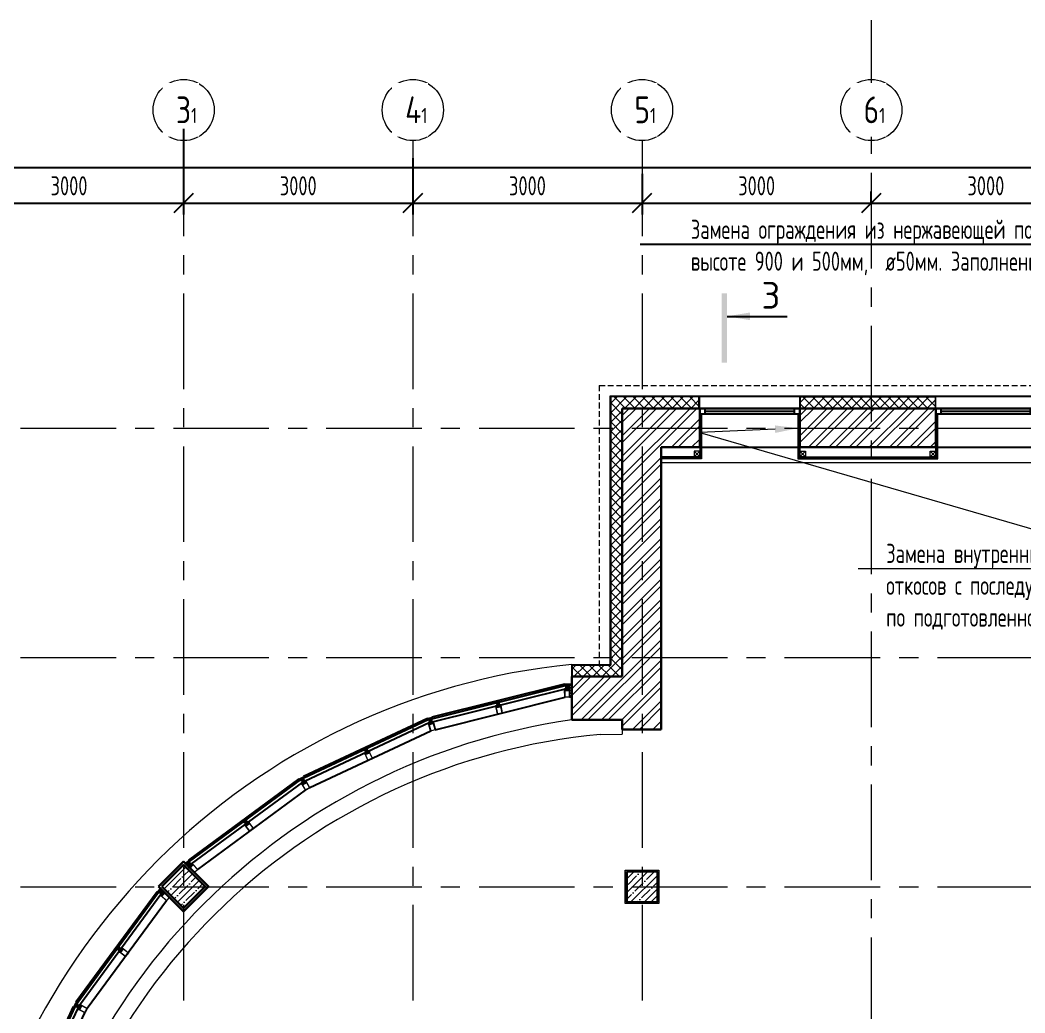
# Model space of a CAD drawing. Header units: millimetres. Extents: x -8689834 to 9419935, y 0 to 233063.
# Drawn here: x -214374 to -201223, y 122952 to 135940 of the extents above; entities that cross this region are included whole.
import ezdxf
from ezdxf import colors
from ezdxf.entities.mleader import LeaderData, LeaderLine
from ezdxf.math import Vec2, Vec3

# ---------------------------------------------------------------- set-up
doc = ezdxf.new("R2010")
doc.units = ezdxf.units.MM
doc.header["$MEASUREMENT"] = 0
doc.linetypes.add('CENTER', pattern=[2, 1.25, -0.25, 0.25, -0.25])
doc.linetypes.add('DASH', pattern=[0.375, 0.25, -0.125])
doc.layers.get('0').update_dxf_attribs({"color": 250, "lineweight": 9})
for name, color, linetype, lineweight in [('АР_Выноски АПР', 7, 'Continuous', 5), ('АР_Карниз', 22, 'Continuous', 9), ('АР_Колонны', 250, 'Continuous', 30), ('АР_Колонны Штрих', 250, 'Continuous', 5), ('АР_Навесной фасад', 190, 'Continuous', 5), ('АР_Оси', 195, 'Continuous', 9), ('АР_Оси размеры', 164, 'Continuous', 9), ('АР_Перегородки ГКЛ', 215, 'Continuous', 9), ('АР_Подоконники', 163, 'Continuous', 9), ('АР_Разрезы', 175, 'Continuous', 9), ('АР_Сущ Несущая стена', 216, 'Continuous', 30), ('АР_текст новый', 250, 'Continuous', 13), ('АР_Утеплитель', 154, 'Continuous', 9), ('АР_Штриховка кирпич', 250, 'Continuous', 9)]:
    doc.layers.add(name, color=color, linetype=linetype, lineweight=lineweight)
doc.layers.add('АР_новое окно', color=155, linetype='Continuous')
doc.styles.add('ISOCPEUR', font='isocpeur.ttf', dxfattribs={"width": 0.7})
doc.styles.add('METRO-STYLE', font='isocpeur.ttf', dxfattribs={"width": 0.9, "oblique": 15})
doc.styles.add('ГОСТ 2.304', font='isocpeur.ttf', dxfattribs={"width": 0.7})
doc.dimstyles.new('СПДС', dxfattribs={"dimscale": 100, "dimtxt": 2.5, "dimasz": 2.5, "dimexe": 1.5, "dimexo": 0, "dimgap": 1, "dimtad": 1, "dimdec": 0, "dimrnd": 1, "dimtxsty": 'ГОСТ 2.304', "dimblk": 'OBLIQUE', "dimcen": 2.5, "dimdle": 1.5, "dimadec": 0, "dimazin": 2, "dimtfac": 0.75, "dimtdec": 0, "dimtmove": 1, "dimatfit": 3, "dimfxl": 1, "dimtolj": 1, "dimarcsym": 1})
pattern_1 = [(335.76716334, (-69115.3163, 318510.941), (0.651582564, 1.447617495), []), (65.76716334, (-69115.3163, 318510.941), (-1.447617495, 0.651582564), [])]

# ---------------------------------------------------------------- blocks, each defined once
blk = doc.blocks.new('_Oblique')
at = {"color": 0, "linetype": 'ByBlock', "lineweight": -2}
blk.add_line((-0.5, -0.5), (0.5, 0.5), dxfattribs=at)
blk = doc.blocks.new('*D675')
at = {"layer": 'АР_Оси размеры', "color": 0, "lineweight": -2, "ltscale": 100, "transparency": 16777216}
for p, q in [((-212234, 134516), (-212234, 133397)), ((-215234, 133253), (-215234, 133697)), ((-215384, 133547), (-212084, 133547))]:
    blk.add_line(p, q, dxfattribs=at)
at = {"layer": 'АР_Оси размеры', "color": 0, "lineweight": -2, "ltscale": 100, "transparency": 16777216, "xscale": 250, "yscale": 250, "zscale": 250, "rotation": 180}
blk.add_blockref('_Oblique', (-215234, 133547), dxfattribs=at)
at = {"layer": 'АР_Оси размеры', "color": 0, "lineweight": -2, "ltscale": 100, "transparency": 16777216, "xscale": 250, "yscale": 250, "zscale": 250}
blk.add_blockref('_Oblique', (-212234, 133547), dxfattribs=at)
at = {"layer": 'АР_Оси размеры', "color": 0, "ltscale": 100, "transparency": 16777216, "insert": (-213734, 133772), "char_height": 250, "attachment_point": 5, "style": 'ГОСТ 2.304'}
blk.add_mtext('\\A1;3000', dxfattribs=at)
blk = doc.blocks.new('*D676')
at = {"layer": 'АР_Оси размеры', "color": 0, "lineweight": -2, "ltscale": 100, "transparency": 16777216}
for p, q in [((-212234, 134516), (-212234, 133397)), ((-209234, 134134), (-209234, 133397)), ((-212384, 133547), (-209084, 133547))]:
    blk.add_line(p, q, dxfattribs=at)
at = {"layer": 'АР_Оси размеры', "color": 0, "lineweight": -2, "ltscale": 100, "transparency": 16777216, "xscale": 250, "yscale": 250, "zscale": 250, "rotation": 180}
blk.add_blockref('_Oblique', (-212234, 133547), dxfattribs=at)
at = {"layer": 'АР_Оси размеры', "color": 0, "lineweight": -2, "ltscale": 100, "transparency": 16777216, "xscale": 250, "yscale": 250, "zscale": 250}
blk.add_blockref('_Oblique', (-209234, 133547), dxfattribs=at)
at = {"layer": 'АР_Оси размеры', "color": 0, "ltscale": 100, "transparency": 16777216, "insert": (-210734, 133772), "char_height": 250, "attachment_point": 5, "style": 'ГОСТ 2.304'}
blk.add_mtext('\\A1;3000', dxfattribs=at)
blk = doc.blocks.new('*D677')
at = {"layer": 'АР_Оси размеры', "color": 0, "lineweight": -2, "ltscale": 100, "transparency": 16777216}
for p, q in [((-209234, 134134), (-209234, 133397)), ((-206234, 133929), (-206234, 133397)), ((-209384, 133547), (-206084, 133547))]:
    blk.add_line(p, q, dxfattribs=at)
at = {"layer": 'АР_Оси размеры', "color": 0, "lineweight": -2, "ltscale": 100, "transparency": 16777216, "xscale": 250, "yscale": 250, "zscale": 250, "rotation": 180}
blk.add_blockref('_Oblique', (-209234, 133547), dxfattribs=at)
at = {"layer": 'АР_Оси размеры', "color": 0, "lineweight": -2, "ltscale": 100, "transparency": 16777216, "xscale": 250, "yscale": 250, "zscale": 250}
blk.add_blockref('_Oblique', (-206234, 133547), dxfattribs=at)
at = {"layer": 'АР_Оси размеры', "color": 0, "ltscale": 100, "transparency": 16777216, "insert": (-207734, 133772), "char_height": 250, "attachment_point": 5, "style": 'ГОСТ 2.304'}
blk.add_mtext('\\A1;3000', dxfattribs=at)
blk = doc.blocks.new('*D678')
at = {"layer": 'АР_Оси размеры', "color": 0, "lineweight": -2, "ltscale": 100, "transparency": 16777216}
for p, q in [((-206234, 133929), (-206234, 133397)), ((-203234, 133547), (-203234, 133697)), ((-206384, 133547), (-203084, 133547))]:
    blk.add_line(p, q, dxfattribs=at)
at = {"layer": 'АР_Оси размеры', "color": 0, "lineweight": -2, "ltscale": 100, "transparency": 16777216, "xscale": 250, "yscale": 250, "zscale": 250, "rotation": 180}
blk.add_blockref('_Oblique', (-206234, 133547), dxfattribs=at)
at = {"layer": 'АР_Оси размеры', "color": 0, "lineweight": -2, "ltscale": 100, "transparency": 16777216, "xscale": 250, "yscale": 250, "zscale": 250}
blk.add_blockref('_Oblique', (-203234, 133547), dxfattribs=at)
at = {"layer": 'АР_Оси размеры', "color": 0, "ltscale": 100, "transparency": 16777216, "insert": (-204734, 133772), "char_height": 250, "attachment_point": 5, "style": 'ГОСТ 2.304'}
blk.add_mtext('\\A1;3000', dxfattribs=at)
blk = doc.blocks.new('*D679')
at = {"layer": 'АР_Оси размеры', "color": 0, "lineweight": -2, "ltscale": 100, "transparency": 16777216}
for p, q in [((-200234, 133929), (-200234, 133397)), ((-203234, 133547), (-203234, 133697)), ((-203384, 133547), (-200084, 133547))]:
    blk.add_line(p, q, dxfattribs=at)
at = {"layer": 'АР_Оси размеры', "color": 0, "lineweight": -2, "ltscale": 100, "transparency": 16777216, "xscale": 250, "yscale": 250, "zscale": 250, "rotation": 180}
blk.add_blockref('_Oblique', (-203234, 133547), dxfattribs=at)
at = {"layer": 'АР_Оси размеры', "color": 0, "lineweight": -2, "ltscale": 100, "transparency": 16777216, "xscale": 250, "yscale": 250, "zscale": 250}
blk.add_blockref('_Oblique', (-200234, 133547), dxfattribs=at)
at = {"layer": 'АР_Оси размеры', "color": 0, "ltscale": 100, "transparency": 16777216, "insert": (-201734, 133772), "char_height": 250, "attachment_point": 5, "style": 'ГОСТ 2.304'}
blk.add_mtext('\\A1;3000', dxfattribs=at)
blk = doc.blocks.new('*U155')
at = {"layer": 'АР_новое окно', "lineweight": 20}
for p, q in [((0, 1310), (-70, 1310)), ((0, 0), (-70, 0))]:
    blk.add_line(p, q, dxfattribs=at)
at = {"layer": 'АР_новое окно'}
for p, q in [((-70, 1310), (-70, 0)), ((-70, 0), (-70, 1310)), ((0, 1240), (-70, 1240)), ((-35, 1240), (-35, 70)), ((0, 1310), (0, 0)), ((0, 70), (-70, 70))]:
    blk.add_line(p, q, dxfattribs=at)
blk = doc.blocks.new('*D421')
at = {"layer": 'АР_Оси размеры', "color": 0, "lineweight": -2, "ltscale": 100, "transparency": 16777216}
for p, q in [((-218234, 134013), (-218234, 134163)), ((-154724, 134013), (-154724, 134163)), ((-218384, 134013), (-154574, 134013))]:
    blk.add_line(p, q, dxfattribs=at)
at = {"layer": 'АР_Оси размеры', "color": 0, "lineweight": -2, "ltscale": 100, "transparency": 16777216, "xscale": 250, "yscale": 250, "zscale": 250, "rotation": 180}
blk.add_blockref('_Oblique', (-218234, 134013), dxfattribs=at)
at = {"layer": 'АР_Оси размеры', "color": 0, "lineweight": -2, "ltscale": 100, "transparency": 16777216, "xscale": 250, "yscale": 250, "zscale": 250}
blk.add_blockref('_Oblique', (-154724, 134013), dxfattribs=at)
at = {"layer": 'АР_Оси размеры', "color": 0, "ltscale": 100, "transparency": 16777216, "insert": (-186479, 134238), "char_height": 250, "attachment_point": 5, "style": 'ГОСТ 2.304'}
blk.add_mtext('\\A1;63510', dxfattribs=at)
blk = doc.blocks.new('A$Ce02d65bd')
at = {"ltscale": 100}
for points in [[(0, 0), (0, 75), (75, 75), (75, 0), (0, 0)], [(0, 0), (75, 75)], [(0, 75), (75, 0)]]:
    blk.add_lwpolyline(points, dxfattribs=at)
blk = doc.blocks.new('стойка витр.')
h = blk.add_hatch()
h.set_pattern_fill('ANSI37', scale=0.5, angle=-69.2328)
h.set_pattern_definition(pattern_1)
edge = h.paths.add_edge_path()
edge.add_line((-23, 14), (-23, 15))
edge.add_arc((-23, 15), 0.427, 20.7605, 72.3)
edge.add_arc((-23, 16), 0.427, 110.764, 252.288, ccw=False)
edge.add_line((-23, 16), (-22, 16))
edge.add_arc((-22, 16), 0.183, 20.749, 110.7854, ccw=False)
edge.add_line((-22, 16), (-22, 16))
edge.add_arc((-22, 16), 0.183, 200.7666, 335.778)
edge.add_line((-22, 16), (-21, 18))
edge.add_arc((-22, 18), 0.637, 344.3928, 381.7249)
edge.add_line((-21, 18), (-23, 22))
edge.add_arc((-23, 22), 0.637, 19.8094, 57.1415)
edge.add_line((-23, 22), (-24, 23))
edge.add_arc((-24, 23), 0.183, 65.7564, 200.7677)
edge.add_line((-25, 23), (-24, 23))
edge.add_arc((-25, 23), 0.183, -69.251, 20.7854, ccw=False)
edge.add_line((-25, 23), (-26, 22))
edge.add_arc((-26, 23), 0.427, 149.2464, 290.7703, ccw=False)
edge.add_arc((-27, 23), 0.427, 329.2344, 380.7738)
edge.add_line((-26, 23), (-27, 24))
edge.add_arc((-27, 24), 0.183, 20.749, 110.7854)
edge.add_line((-27, 24), (-33, 22))
edge.add_arc((-33, 21), 0.306, 107.612, 200.6883)
edge.add_line((-34, 21), (-33, 21))
edge.add_arc((-33, 21), 0.304, 200.7453, 225.8124)
edge.add_line((-33, 21), (-32, 19))
edge.add_arc((-32, 19), 0.305, -108.8628, 45.7814, ccw=False)
edge.add_arc((-29, 28), 9.95, 231.9543, 250.0412, ccw=False)
edge.add_arc((-35, 20), 0.4, 42.3093, 119.225)
edge.add_arc((-35, 20), 0.602, 134.395, 228.6478)
edge.add_arc((-29, 28), 11, 232.0873, 240.8889)
edge.add_arc((-37, 13), 6.09, 40.7589, 60.6144, ccw=False)
edge.add_arc((-33, 17), 0.305, -34.8959, 41.6027, ccw=False)
edge.add_line((-32, 16), (-33, 16))
edge.add_arc((-33, 16), 0.305, 145.1101, 256.4243)
edge.add_line((-33, 15), (-32, 15))
edge.add_arc((-32, 15), 0.305, -34.8899, 76.4243, ccw=False)
edge.add_line((-32, 15), (-32, 14))
edge.add_arc((-32, 14), 0.305, 145.1101, 256.4243)
edge.add_line((-32, 13), (-31, 13))
edge.add_arc((-31, 13), 0.305, -24.2247, 76.4204, ccw=False)
edge.add_line((-31, 13), (-32, 11))
edge.add_arc((-31, 11), 0.305, 155.7711, 290.7403)
edge.add_line((-31, 11), (-23, 14))
edge.add_arc((-23, 14), 0.183, 290.749, 380.749)
edge = h.paths.add_edge_path(flags=16)
edge.add_line((-23, 21), (-22, 19))
edge.add_arc((-23, 18), 0.541, -69.2328, 20.7672, ccw=False)
edge.add_line((-23, 18), (-23, 18))
edge.add_arc((-24, 18), 0.541, 200.7672, 290.7672, ccw=False)
edge.add_line((-24, 18), (-25, 20))
edge.add_arc((-25, 20), 0.541, 110.7672, 200.7672, ccw=False)
edge.add_line((-25, 21), (-24, 21))
edge.add_arc((-24, 21), 0.541, 20.7672, 110.7672, ccw=False)
edge = h.paths.add_edge_path(flags=16)
edge.add_line((-27, 20), (-26, 17))
edge.add_arc((-26, 17), 0.541, -69.2328, 20.7672, ccw=False)
edge.add_line((-26, 16), (-28, 15))
edge.add_arc((-28, 16), 0.541, 200.7672, 290.7672, ccw=False)
edge.add_line((-29, 15), (-30, 19))
edge.add_arc((-30, 19), 0.541, 110.7672, 200.7672, ccw=False)
edge.add_line((-30, 20), (-28, 21))
edge.add_arc((-27, 20), 0.541, 20.7672, 110.7672, ccw=False)
h = blk.add_hatch()
h.set_pattern_fill('ANSI37', scale=0.5, angle=-69.2328)
h.set_pattern_definition([(335.76716334, (-69115.9168, 318510.7132), (0.651582564, 1.447617495), []), (65.76716334, (-69115.9168, 318510.7132), (-1.447617495, 0.651582564), [])])
edge = h.paths.add_edge_path()
edge.add_arc((-61, -46), 0.549, 155.7657, 200.7672)
edge.add_line((-62, -46), (-61, -44))
edge.add_arc((-61, -44), 0.183, 20.7672, 155.7657)
edge.add_line((-61, -44), (-61, -45))
edge.add_arc((-61, -45), 0.183, 200.7672, 290.7672)
edge.add_line((-61, -45), (-59, -44))
edge.add_arc((-60, -44), 0.427, -69.2328, 72.2936)
edge.add_arc((-59, -43), 0.427, 200.7672, 252.2936)
edge.add_line((-60, -43), (-63, -35))
edge.add_arc((-63, -34), 0.305, 110.7672, 200.7672)
edge.add_line((-63, -34), (-61, -33))
edge.add_arc((-60, -34), 0.304, 76.4029, 110.7672)
edge.add_line((-60, -33), (-60, -34))
edge.add_arc((-108, -56), 53, 16.7114, 24.8229)
edge.add_line((-57, -41), (-58, -41))
edge.add_arc((-58, -41), 0.305, 145.1109, 256.4234)
edge.add_line((-58, -42), (-57, -42))
edge.add_arc((-57, -42), 0.305, -34.8891, 76.4234)
edge.add_line((-57, -42), (-57, -43))
edge.add_arc((-57, -43), 0.305, 145.1109, 256.4234)
edge.add_line((-57, -44), (-56, -44))
edge.add_arc((-56, -44), 0.305, -34.8891, 76.4234)
edge.add_line((-56, -44), (-56, -45))
edge.add_arc((-56, -45), 0.305, 145.1109, 256.4234)
edge.add_line((-56, -46), (-55, -46))
edge.add_arc((-56, -46), 0.305, -34.8891, 76.4234)
edge.add_line((-55, -46), (-56, -47))
edge.add_arc((-56, -47), 0.305, 145.1109, 256.4234)
edge.add_line((-56, -47), (-55, -48))
edge.add_arc((-55, -48), 0.305, -34.8891, 76.4234)
edge.add_line((-55, -48), (-55, -49))
edge.add_arc((-55, -49), 0.305, 145.1109, 256.4234)
edge.add_line((-55, -49), (-54, -50))
edge.add_arc((-54, -50), 0.305, -34.8891, 76.4234)
edge.add_line((-54, -50), (-54, -51))
edge.add_arc((-54, -51), 0.305, 145.1109, 256.4234)
edge.add_line((-54, -51), (-53, -51))
edge.add_arc((-53, -52), 0.305, -43.6751, 76.4279)
edge.add_line((-53, -52), (-54, -53))
edge.add_arc((-54, -53), 0.305, 136.3286, 262.7471)
edge.add_arc((-55, -61), 7.99, 59.586, 82.7471)
edge.add_arc((-51, -54), 0.305, 253.291, 419.586)
edge.add_arc((-53, -61), 6.03, 73.291, 110.7672)
edge.add_line((-55, -55), (-55, -55))
edge.add_arc((-55, -55), 0.427, 200.7672, 290.7672)
edge.add_line((-55, -55), (-57, -51))
edge.add_arc((-56, -51), 0.427, 149.2366, 200.7672)
edge.add_arc((-57, -51), 0.427, -30.7634, 40.0143)
edge.add_arc((-57, -51), 0.427, 40.0005, 110.7672)
edge.add_line((-57, -50), (-58, -51))
edge.add_arc((-58, -51), 0.183, 110.7672, 200.7672)
edge.add_line((-58, -51), (-58, -51))
edge.add_arc((-59, -51), 0.183, 245.7686, 380.7672)
edge.add_line((-59, -51), (-60, -51))
edge.add_arc((-60, -50), 0.549, 200.7672, 245.7686)
edge.add_line((-60, -50), (-62, -46))
edge = h.paths.add_edge_path(flags=16)
edge.add_arc((-59, -49), 0.541, 200.7672, 290.7672)
edge.add_line((-61, -47), (-60, -49))
edge.add_arc((-60, -47), 0.541, 110.7672, 200.7672)
edge.add_line((-59, -46), (-60, -46))
edge.add_arc((-59, -46), 0.541, 20.7672, 110.7672)
edge.add_line((-58, -48), (-59, -46))
edge.add_arc((-58, -49), 0.541, -69.2328, 20.7672)
edge.add_line((-59, -50), (-58, -49))
h = blk.add_hatch()
h.set_pattern_fill('ANSI37', scale=0.5, angle=-69.2328)
h.set_pattern_definition(pattern_1)
edge = h.paths.add_edge_path()
edge.add_line((-8, -26), (-7, -27))
edge.add_arc((-8, -27), 0.427, -30.7656, 20.7738, ccw=False)
edge.add_arc((-7, -27), 0.427, 149.2464, 290.7703)
edge.add_line((-7, -28), (-6, -27))
edge.add_arc((-6, -27), 0.183, 290.749, 380.7854)
edge.add_line((-6, -27), (-6, -27))
edge.add_arc((-6, -27), 0.183, 65.7564, 200.7677, ccw=False)
edge.add_line((-5, -27), (-4, -27))
edge.add_arc((-4, -28), 0.637, 19.8094, 57.1415, ccw=False)
edge.add_line((-4, -28), (-2, -31))
edge.add_arc((-3, -32), 0.637, -15.6072, 21.7249, ccw=False)
edge.add_line((-2, -32), (-3, -33))
edge.add_arc((-3, -33), 0.183, 200.7666, 335.778, ccw=False)
edge.add_line((-3, -33), (-3, -33))
edge.add_arc((-3, -33), 0.183, 20.749, 110.7854)
edge.add_line((-3, -33), (-4, -34))
edge.add_arc((-4, -34), 0.427, 110.764, 252.288)
edge.add_arc((-5, -35), 0.427, 20.7605, 72.3, ccw=False)
edge.add_line((-4, -35), (-4, -36))
edge.add_arc((-4, -36), 0.183, -69.251, 20.7854, ccw=False)
edge.add_line((-4, -36), (-11, -38))
edge.add_arc((-11, -38), 0.306, 200.846, 293.9223, ccw=False)
edge.add_line((-11, -38), (-11, -38))
edge.add_arc((-11, -37), 0.304, 175.722, 200.789, ccw=False)
edge.add_line((-11, -37), (-11, -35))
edge.add_arc((-12, -35), 0.305, 355.7529, 510.3972)
edge.add_arc((-3, -40), 9.95, 151.4932, 169.58)
edge.add_arc((-13, -38), 0.4, 282.3093, 359.225, ccw=False)
edge.add_arc((-13, -38), 0.602, 172.8865, 267.1393, ccw=False)
edge.add_arc((-3, -40), 11, 160.6454, 169.447, ccw=False)
edge.add_arc((-19, -34), 6.09, 340.92, 360.7754)
edge.add_arc((-13, -34), 0.305, 359.9316, 436.4302)
edge.add_line((-13, -34), (-14, -34))
edge.add_arc((-14, -33), 0.305, 145.1101, 256.4243, ccw=False)
edge.add_line((-14, -33), (-14, -32))
edge.add_arc((-14, -32), 0.305, 325.1101, 436.4243)
edge.add_line((-14, -32), (-15, -32))
edge.add_arc((-15, -31), 0.305, 145.1101, 256.4243, ccw=False)
edge.add_line((-15, -31), (-14, -30))
edge.add_arc((-15, -30), 0.305, 325.1139, 425.759)
edge.add_line((-15, -30), (-16, -29))
edge.add_arc((-16, -29), 0.305, 110.794, 245.7633, ccw=False)
edge.add_line((-16, -29), (-8, -26))
edge.add_arc((-8, -26), 0.183, 20.7854, 110.7854, ccw=False)
edge = h.paths.add_edge_path(flags=16)
edge.add_line((-3, -31), (-4, -29))
edge.add_arc((-5, -29), 0.541, 20.7672, 110.7672)
edge.add_line((-5, -28), (-6, -29))
edge.add_arc((-6, -29), 0.541, 110.7672, 200.7672)
edge.add_line((-6, -29), (-5, -32))
edge.add_arc((-5, -32), 0.541, 200.7672, 290.7672)
edge.add_line((-5, -32), (-4, -32))
edge.add_arc((-4, -31), 0.541, 290.7672, 380.7672)
edge = h.paths.add_edge_path(flags=16)
edge.add_line((-7, -33), (-8, -29))
edge.add_arc((-9, -30), 0.541, 20.7672, 110.7672)
edge.add_line((-9, -29), (-11, -30))
edge.add_arc((-11, -31), 0.541, 110.7672, 200.7672)
edge.add_line((-11, -31), (-10, -34))
edge.add_arc((-10, -34), 0.541, 200.7672, 290.7672)
edge.add_line((-9, -35), (-7, -34))
edge.add_arc((-7, -33), 0.541, 290.7672, 380.7672)
at = {"lineweight": 0, "ltscale": 100, "transparency": 33554687}
for points in [[(-69, -58), (-90, -2), (-90, -1), (-89, -1), (-89, -1), (-88, -3), (-87, -3), (-87, -3), (-86, -3), (-87, -1), (-87, 0), (-82, 2), (-81, 1), (-80, 1), (-77, 4), (-78, 5), (-90, 0), (-91, -2), (-70, -59), (-68, -60), (-55, -55), (-55, -54), (-59, -54), (-59, -54), (-60, -56), (-65, -58), (-66, -57), (-67, -55), (-67, -55), (-68, -55), (-68, -56), (-67, -58), (-67, -58), (-68, -59)], [(66, 59), (-27, 24), (-26, 22), (-25, 22), (-25, 22), (-25, 23), (-21, 25), (-19, 21), (-19, 21), (-19, 21), (-18, 17), (-22, 16), (-23, 17), (-23, 16), (-23, 16), (-23, 14), (-17, 16), (-16, 17), (-15, 20), (-15, 20), (-17, 24), (-17, 25), (-17, 25), (-14, 27), (-12, 26), (-4, 5), (-5, 4), (-33, -7), (-33, -7), (-32, -8), (-31, -9), (-30, -9), (-30, -9), (-29, -9), (-29, -8), (-28, -9), (-27, -8), (-27, -8), (-26, -8), (-25, -7), (-25, -7), (-25, -7), (-24, -7), (-24, -6), (-23, -7), (-22, -6), (-22, -6), (-21, -6), (-20, -6), (-20, -5), (-20, -5), (-19, -5), (-18, -4), (-18, -5), (-17, -4), (-15, -5), (-15, -6), (-16, -8), (-16, -9), (-16, -8), (-17, -9), (-18, -9), (-18, -9), (-19, -9), (-19, -10), (-20, -10), (-21, -10), (-21, -11), (-21, -10), (-23, -11), (-23, -11), (-23, -11), (-24, -11), (-24, -12), (-25, -12), (-26, -12), (-26, -13), (-26, -12), (-28, -13), (-28, -13), (-28, -13), (-29, -13), (-29, -14), (-30, -15), (-29, -16), (-29, -16), (-1, -6), (0, -6), (8, -28), (8, -29), (4, -31), (3, -30), (3, -29), (2, -25), (2, -25), (-1, -23), (-2, -23), (-8, -25), (-7, -27), (-6, -28), (-6, -27), (-6, -26), (-2, -25), (0, -28), (0, -28), (0, -29), (1, -32), (-4, -34), (-4, -33), (-4, -33), (-5, -34), (-4, -36), (89, -1), (89, 1), (67, 59)], [(64, 56), (85, 0), (11, -28), (-11, 28)]]:
    blk.add_lwpolyline(points, close=True, dxfattribs=at)
for points in [[(-74, -6), (-74, -6), (-75, -6), (-74, -7), (-77, -8, -0.414362), (-77, -8), (-79, -2, -0.414326), (-79, 0), (-77, 0), (-77, -1), (-76, 0), (-76, 0), (-77, 3, 0.551224), (-78, 4), (-80, 1, -0.267349), (-81, 1), (-82, 1, 0.249629), (-83, 1), (-86, -2, 0.827043), (-86, -3), (-82, -2, -0.414326), (-81, -2), (-78, -9, 0.414326), (-77, -10), (-76, -9, -0.082799), (-72, -16), (-68, -26), (-68, -26), (-68, -26), (-65, -35, -0.082799), (-63, -43), (-64, -44, 0.414326), (-65, -45), (-62, -52, -0.414326), (-62, -53), (-66, -55, 0.827043), (-66, -56), (-61, -56, 0.249629), (-61, -55), (-60, -54, -0.267349), (-59, -54), (-56, -54, 0.551224), (-56, -54), (-57, -51), (-57, -50), (-58, -50), (-58, -51), (-59, -52, -0.414326), (-60, -51), (-63, -45, -0.414362), (-63, -45), (-60, -44), (-60, -45), (-60, -45), (-59, -44)], [(-32, -8), (-33, -7, 0.523933), (-33, -7), (-64, -19, 0.414326), (-65, -20), (-64, -21, 0.410627), (-63, -21), (-63, -21, 0.492552), (-63, -21), (-63, -20, -0.441111), (-63, -20), (-61, -19, -0.208057), (-60, -19, -0.000016), (-57, -21, -0.439819), (-56, -22, -0.000016), (-58, -25, -0.208057), (-58, -26), (-60, -27, -0.441111), (-60, -26), (-61, -26, 0.492552), (-61, -26), (-61, -26, 0.410627), (-62, -27), (-61, -28, 0.414326), (-61, -28), (-30, -17, 0.523933), (-29, -16), (-30, -15)]]:
    blk.add_lwpolyline(points, format="xyb", close=True, dxfattribs=at)
at = {"color": 7, "lineweight": 0, "ltscale": 100, "transparency": 33554687}
for points in [[(-74, 3, 0.57795), (-74, 4), (-75, 4, -0.615334), (-75, 4, 0.101403), (-74, 7, 0.887085), (-74, 7, -0.164997), (-77, 5), (-77, 5, 0.414304), (-78, 4), (-76, 1, 0.228696), (-76, 1, -0.319049), (-76, 0, -0.319002), (-76, 0), (-77, -1, -0.4144), (-77, -1), (-78, 0, 0.668339), (-78, 0), (-79, -2, 0.198883), (-79, -2), (-77, -6, 0.198883), (-77, -7), (-75, -7, 0.668339), (-75, -7), (-75, -7, -0.4144), (-75, -7), (-74, -6, -0.710202), (-73, -7, 0.228696), (-73, -7), (-70, -16, 0.414362), (-70, -16), (-67, -15, 0.151171), (-67, -15), (-67, -15, 0.035408), (-70, -8), (-71, -7, -0.527868), (-71, -7), (-70, -6, 0.527868), (-71, -6), (-72, -5, -0.527868), (-72, -5), (-71, -4, 0.527868), (-71, -4), (-72, -4, -0.527868), (-72, -3), (-72, -2, 0.527868), (-72, -2), (-73, -2, -0.527868), (-73, -1), (-73, 0, 0.527868), (-73, 0), (-74, 0, -0.527868), (-74, 1), (-73, 1, 0.527868), (-74, 2), (-74, 2, -0.527868), (-75, 3)], [(-23, 14), (-23, 15, 0.228752), (-23, 15, -0.710164), (-23, 16), (-22, 16, -0.4144), (-22, 16), (-22, 16, 0.66825), (-22, 16), (-21, 18, 0.164348), (-21, 18), (-23, 22, 0.164348), (-23, 22), (-24, 23, 0.66825), (-25, 23), (-24, 23, -0.4144), (-25, 23), (-26, 22, -0.710164), (-26, 23, 0.228752), (-26, 23), (-27, 24, 0.4144), (-27, 24), (-33, 22, 0.430028), (-34, 21), (-33, 21, 0.109814), (-33, 21), (-32, 19, -0.800036), (-32, 18, -0.079083), (-35, 20, 0.348803), (-35, 20, 0.436125), (-35, 19, 0.038423), (-34, 18, -0.086853), (-32, 17, -0.346763), (-32, 16), (-33, 16, 0.527877), (-33, 15), (-32, 15, -0.527877), (-32, 15), (-32, 14, 0.527877), (-32, 13), (-31, 13, -0.469739), (-31, 13), (-32, 11, 0.667984), (-31, 11), (-23, 14, 0.414214)], [(-53, -51, -0.57795), (-53, -52), (-54, -53, 0.615334), (-54, -53, -0.101403), (-51, -54, -0.887085), (-51, -55, 0.164997), (-55, -55), (-55, -55, -0.414304), (-55, -55), (-57, -51, -0.228696), (-57, -51, 0.319049), (-57, -50, 0.319002), (-57, -50), (-58, -51, 0.4144), (-58, -51), (-58, -51, -0.668339), (-59, -51), (-60, -51, -0.198883), (-60, -50), (-62, -46, -0.198883), (-62, -46), (-61, -44, -0.668339), (-61, -44), (-61, -45, 0.4144), (-61, -45), (-59, -44, 0.710202), (-59, -43, -0.228696), (-60, -43), (-63, -35, -0.414362), (-63, -34), (-61, -33, -0.151171), (-60, -33), (-60, -34, -0.035408), (-57, -41), (-58, -41, 0.527868), (-58, -42), (-57, -42, -0.527868), (-57, -42), (-57, -43, 0.527868), (-57, -44), (-56, -44, -0.527868), (-56, -44), (-56, -45, 0.527868), (-56, -46), (-55, -46, -0.527868), (-55, -46), (-56, -47, 0.527868), (-56, -47), (-55, -48, -0.527868), (-55, -48), (-55, -49, 0.527868), (-55, -49), (-54, -50, -0.527868), (-54, -50), (-54, -51, 0.527868), (-54, -51)], [(-8, -26), (-7, -27, -0.228752), (-7, -27, 0.710164), (-7, -28), (-6, -27, 0.4144), (-6, -27), (-6, -27, -0.66825), (-5, -27), (-4, -27, -0.164348), (-4, -28), (-2, -31, -0.164348), (-2, -32), (-3, -33, -0.66825), (-3, -33), (-3, -33, 0.4144), (-3, -33), (-4, -34, 0.710164), (-4, -34, -0.228752), (-4, -35), (-4, -36, -0.4144), (-4, -36), (-11, -38, -0.430028), (-11, -38), (-11, -38, -0.109814), (-11, -37), (-11, -35, 0.800036), (-12, -35, 0.079083), (-13, -38, -0.348803), (-13, -38, -0.436125), (-14, -38, -0.038423), (-13, -36, 0.086853), (-13, -34, 0.346763), (-13, -34), (-14, -34, -0.527877), (-14, -33), (-14, -32, 0.527877), (-14, -32), (-15, -32, -0.527877), (-15, -31), (-14, -30, 0.469739), (-15, -30), (-16, -29, -0.667984), (-16, -29), (-8, -26, -0.414214)]]:
    blk.add_lwpolyline(points, format="xyb", close=True, dxfattribs=at)
for points in [[(-72, 0), (-73, 0)], [(-27, 24), (-27, 24)], [(-23, 14), (-23, 14)]]:
    blk.add_lwpolyline(points, dxfattribs=at)
blk.add_lwpolyline([(-73, 0), (-55, -48), (-54, -48), (-72, 0)], close=True)
at = {"lineweight": 0, "ltscale": 100, "transparency": 33554687}
for points in [[(-70, -6), (-69, -6), (-31, 9), (-31, 9), (-31, 11)], [(-56, -42), (-56, -41), (-17, -27), (-17, -27), (-16, -29)]]:
    blk.add_lwpolyline(points, dxfattribs=at)
at = {"color": 7}
for points in [[(-27, 20), (-26, 17, -0.414214), (-26, 16), (-28, 15, -0.414214), (-29, 15), (-30, 19, -0.414214), (-30, 20), (-28, 21, -0.414214)], [(-23, 21), (-22, 19, -0.414214), (-23, 18), (-23, 18, -0.414214), (-24, 18), (-25, 20, -0.414214), (-25, 21), (-24, 21, -0.414214)], [(-75, -2), (-74, -4, -0.414214), (-75, -5), (-76, -5, -0.414214), (-77, -5), (-78, -3, -0.414214), (-77, -2), (-76, -2, -0.414214)], [(-58, -48), (-59, -46, 0.414214), (-59, -46), (-60, -46, 0.414214), (-61, -47), (-60, -49, 0.414214), (-59, -50), (-58, -49, 0.414214)], [(-7, -33), (-8, -29, 0.414214), (-9, -29), (-11, -30, 0.414214), (-11, -31), (-10, -34, 0.414214), (-9, -35), (-7, -34, 0.414214)], [(-3, -31), (-4, -29, 0.414214), (-5, -28), (-6, -29, 0.414214), (-6, -29), (-5, -32, 0.414214), (-5, -32), (-4, -32, 0.414214)]]:
    blk.add_lwpolyline(points, format="xyb", close=True, dxfattribs=at)
at = {"color": 7, "lineweight": 0, "ltscale": 100, "transparency": 33554687}
blk.add_arc((-33, 21), 0.305, 110.7562, 200.7779, dxfattribs=at)
blk = doc.blocks.new('A$Ca602dfc3')
at = {"layer": 'АР_новое окно', "ltscale": 100}
for p, q in [((1647, -378), (597, -1832)), ((1664, -388), (611, -1847)), ((1698, -413), (644, -1872)), ((1772, -494), (746, -1913)), ((-179, -3515), (567, -1886)), ((-162, -3524), (587, -1891)), ((-123, -3539), (625, -1907)), ((-15, -3557), (716, -1968)), ((-614, -5315), (-195, -3574)), ((-175, -3574), (-597, -5328)), ((-134, -3580), (-554, -5327)), ((-30, -3617), (-444, -5319))]:
    blk.add_line(p, q, dxfattribs=at)
at = {"layer": 'АР_новое окно', "xscale": -1}
for p, rotation in [((1731, -414), 158.0578973746889), ((1192, -1153), 163.6115593509506), ((658, -1901), 172.094651146425), ((274, -2728), 176.7667326082509)]:
    blk.add_blockref('стойка витр.', p, dxfattribs=dict(at, rotation=rotation))
at = {"layer": 'АР_новое окно'}
for p, rotation in [((-104, -3566), 324.6577666672254), ((-319, -4448), 327.9724738192307), ((-528, -5346), 339.2894372464201)]:
    blk.add_blockref('стойка витр.', p, dxfattribs=dict(at, rotation=rotation))

msp = doc.modelspace()

# ---------------------------------------------------------------- hatches: boundary and pattern name
at = {"layer": 'АР_Колонны Штрих', "ltscale": 100}
h = msp.add_hatch(dxfattribs=at)
h.set_pattern_fill('ANSI35', color=256, scale=500)
h.set_pattern_definition([(45, (-1169603.75, 164482.94), (-88.388348, 88.388348), []), (45, (-1169515.36, 164482.94), (-88.388348, 88.388348), [156.25, -31.25, 0, -31.25])])
h.paths.add_polyline_path([(-212235.867, 124888.237), (-212518.709, 124605.394), (-212235.867, 124322.551), (-211953.024, 124605.394)])
h = msp.add_hatch(dxfattribs=at)
h.set_pattern_fill('ANSI35', color=256, scale=500)
h.set_pattern_definition([(45, (-1163486.01, 164672.16), (-88.388348, 88.388348), []), (45, (-1163397.63, 164672.16), (-88.388348, 88.388348), [156.25, -31.25, 0, -31.25])])
h.paths.add_polyline_path([(-206033.915, 124800.682), (-206433.915, 124800.682), (-206433.915, 124400.682), (-206033.915, 124400.682)])
at = {"layer": 'АР_Разрезы', "ltscale": 100}
h = msp.add_hatch(color=5, dxfattribs=at)
h.dxf.hatch_style = 1
h.paths.add_polyline_path([(-205120.667, 131460.3), (-205190.667, 131460.3), (-205190.667, 132364.555), (-205120.667, 132364.555)])
h.paths.add_polyline_path([(-204820.217, 132014.277), (-205120.667, 132064.555), (-204820.217, 132064.555)])
h.paths.add_polyline_path([(-204820.217, 132064.555), (-205120.667, 132064.555), (-204820.217, 132114.833)])
at = {"layer": 'АР_Утеплитель', "ltscale": 100}
h = msp.add_hatch(dxfattribs=at)
h.set_pattern_fill('ANSI37', color=256, scale=700)
h.set_pattern_definition([(45, (-1183783.89, 166752.83), (-61.871843, 61.871843), []), (135, (-1183783.89, 166752.83), (-61.871843, -61.871843), [])])
h.paths.add_polyline_path([(-205488.915, 130860.682), (-206493.915, 130860.682), (-206493.915, 127350.905), (-207142.93, 127350.905), (-207142.93, 127500.905), (-206643.915, 127500.905), (-206643.915, 131010.682), (-205488.915, 131010.682)])
h = msp.add_hatch(dxfattribs=at)
h.set_pattern_fill('ANSI37', color=256, scale=700)
h.set_pattern_definition([(45, (-1180693.89, 166752.83), (-61.871843, 61.871843), []), (135, (-1180693.89, 166752.83), (-61.871843, -61.871843), [])])
h.paths.add_polyline_path([(-202398.915, 130860.682), (-202398.915, 131010.682), (-204158.915, 131010.682), (-204158.915, 130860.682)])
h = msp.add_hatch(dxfattribs=at)
h.set_pattern_fill('ANSI37', color=256, scale=200)
h.set_pattern_definition([(45, (-214860.685, 119550.642), (-17.67767, 17.67767), []), (135, (-214860.685, 119550.642), (-17.67767, -17.67767), [])])
h.paths.add_polyline_path([(-207183.232, 127083.82), (-207153.915, 127083.82), (-207153.915, 127252.286), (-207183.232, 127252.286)])
at = {"layer": 'АР_Штриховка кирпич', "ltscale": 100}
h = msp.add_hatch(dxfattribs=at)
h.set_pattern_fill('ANSI32', color=256, scale=500)
h.set_pattern_definition([(45, (-1204773.57, 167426.86), (-132.58252, 132.58252), []), (45, (-1204685.18, 167426.86), (-132.58252, 132.58252), [])])
h.paths.add_polyline_path([(-205478.915, 130860.682), (-206493.915, 130860.682), (-206493.915, 127350.905), (-207153.915, 127353.665), (-207153.915, 126783.983), (-206493.915, 126783.983), (-206493.915, 126660.682), (-205983.915, 126660.682), (-205983.915, 130350.682), (-205478.915, 130350.682)])
h = msp.add_hatch(dxfattribs=at)
h.set_pattern_fill('ANSI32', color=256, scale=500)
h.set_pattern_definition([(45, (-1202448.57, 167426.86), (-132.58252, 132.58252), []), (45, (-1202360.18, 167426.86), (-132.58252, 132.58252), [])])
h.paths.add_polyline_path([(-202388.915, 130860.682), (-204168.915, 130860.682), (-204168.915, 130350.682), (-202388.915, 130350.682)])

# ---------------------------------------------------------------- linework, layer by layer
at = {"ltscale": 100}
msp.add_lwpolyline([(-206453.915, 124820.682), (-206013.915, 124820.682), (-206013.915, 124380.682), (-206453.915, 124380.682)], close=True, dxfattribs=at)
at = {"layer": 'АР_Карниз', "linetype": 'DASH', "ltscale": 300}
for q in [(-196673.915, 131160.682), (-206793.915, 127510.905)]:
    msp.add_line((-206793.915, 131160.682), q, dxfattribs=at)
at = {"layer": 'АР_Колонны', "ltscale": 100}
for points in [[(-212561.136, 124605.394), (-212235.867, 124930.663), (-211910.598, 124605.394), (-212235.867, 124280.125)], [(-212518.709, 124605.394), (-212235.867, 124888.237), (-211953.024, 124605.394), (-212235.867, 124322.551)], [(-206433.915, 124800.682), (-206033.915, 124800.682), (-206033.915, 124400.682), (-206433.915, 124400.682)]]:
    msp.add_lwpolyline(points, close=True, dxfattribs=at)
at = {"layer": 'АР_Навесной фасад', "ltscale": 100}
for p, q in [((-206653.915, 131020.682), (-206653.915, 127510.905)), ((-206643.915, 131010.682), (-206643.915, 127500.905))]:
    msp.add_line(p, q, dxfattribs=at)
for points in [[(-205488.915, 130860.682), (-205488.915, 131010.682), (-206643.915, 131010.682)], [(-205478.915, 130860.682), (-205478.915, 131020.682)], [(-204168.915, 130860.682), (-204168.915, 131020.682)], [(-204158.915, 130860.682), (-204158.915, 131010.682), (-202398.915, 131010.682), (-202398.915, 130860.682)], [(-202388.915, 130860.682), (-202388.915, 131020.682)], [(-207153.915, 127513.665), (-207153.915, 127350.905)], [(-207153.915, 127350.905), (-207153.915, 127510.905), (-206653.915, 127510.905)], [(-207142.93, 127350.905), (-207142.93, 127500.905), (-206643.915, 127500.905)]]:
    msp.add_lwpolyline(points, dxfattribs=at)
at = {"layer": 'АР_новое окно'}
for p, q in [((-206653.915, 131020.682), (-202388.915, 131020.682)), ((-202388.915, 131020.682), (-200701.112, 131020.682)), ((-205478.915, 130350.682), (-204168.915, 130350.682)), ((-202388.915, 130350.682), (-201078.915, 130350.682))]:
    msp.add_line(p, q, dxfattribs=at)
at = {"layer": 'АР_Оси', "linetype": 'CENTER', "ltscale": 1000}
for p, q in [((-203233.822, 135939.875), (-203233.822, 80207.526)), ((-212233.915, 134363.151), (-212233.915, 78630.803)), ((-209233.915, 134363.151), (-209233.915, 78630.803)), ((-206233.915, 134363.151), (-206233.915, 78630.803)), ((-224367.609, 130600.682), (-141189.207, 130600.682)), ((-224367.609, 127600.682), (-141189.207, 127600.682)), ((-224367.609, 124600.682), (-141189.207, 124600.682)), ((-224367.609, 124600.682), (-141189.207, 124600.682))]:
    msp.add_line(p, q, dxfattribs=at)
at = {"layer": 'АР_Оси', "ltscale": 0.5}
for centre in [(-212233.915, 134763.151), (-209233.915, 134763.151), (-206233.915, 134763.151), (-203233.915, 134763.151)]:
    msp.add_circle(centre, 400, dxfattribs=at)
at = {"layer": 'АР_Перегородки ГКЛ', "ltscale": 500}
for points in [[(-204168.915, 130860.682), (-204168.915, 130224.952), (-202388.915, 130224.952), (-202388.915, 130602.803)], [(-205478.915, 130790.682), (-205478.915, 130224.952), (-205983.915, 130224.952)], [(-205453.915, 130790.682), (-205453.915, 130199.952), (-205983.915, 130199.952)], [(-205466.415, 130790.682), (-205466.415, 130212.452), (-205983.915, 130212.452)], [(-204193.915, 130790.682), (-204193.915, 130199.952), (-202363.915, 130199.952), (-202363.915, 130790.682)], [(-204181.415, 130790.682), (-204181.415, 130212.452), (-202376.415, 130212.452), (-202376.415, 130790.682)]]:
    msp.add_lwpolyline(points, dxfattribs=at)
at = {"layer": 'АР_Подоконники', "ltscale": 100}
for p, q in [((-205983.915, 130150.682), (-197483.915, 130150.682)), ((-206493.915, 126660.682), (-206493.915, 126598.896)), ((-206782.135, 126593.94), (-206493.915, 126598.896))]:
    msp.add_line(p, q, dxfattribs=at)
msp.add_arc((-206026.246, 118393.013), 8235.689, 95.2661392, 171.9196052, dxfattribs=at)
at = {"layer": 'АР_Разрезы', "color": 5, "lineweight": 25, "ltscale": 100, "elevation": 0}
msp.add_lwpolyline([(-205120.667, 132061.671), (-204336.917, 132061.671)], dxfattribs=at)
at = {"layer": 'АР_Сущ Несущая стена', "ltscale": 100}
for p, q in [((-206493.915, 130860.682), (-206493.915, 127350.905)), ((-206493.915, 130860.682), (-205478.915, 130860.682)), ((-205478.915, 130860.682), (-205478.915, 130350.682)), ((-205478.915, 130860.682), (-205478.915, 130860.682)), ((-205478.915, 130860.682), (-205478.915, 130860.682)), ((-204168.915, 130860.682), (-202388.915, 130860.682)), ((-204168.915, 130860.682), (-204168.915, 130350.682)), ((-204168.915, 130860.682), (-204168.915, 130860.682)), ((-204168.915, 130860.682), (-204168.915, 130860.682)), ((-202388.915, 130860.682), (-202388.915, 130350.682)), ((-202388.915, 130860.682), (-202388.915, 130860.682)), ((-202388.915, 130860.682), (-202388.915, 130860.682)), ((-205983.915, 130350.682), (-205983.915, 126660.682)), ((-205983.915, 130350.682), (-205478.915, 130350.682)), ((-204168.915, 130350.682), (-202388.915, 130350.682)), ((-207153.915, 127350.905), (-206493.915, 127350.905)), ((-207153.915, 127350.905), (-207153.915, 126786.742)), ((-207152.854, 126783.983), (-206493.915, 126783.983)), ((-206493.915, 126783.983), (-206493.915, 126660.682)), ((-206493.915, 126660.682), (-205983.915, 126660.682))]:
    msp.add_line(p, q, dxfattribs=at)
at = {"layer": 'АР_Сущ Несущая стена', "lineweight": 18, "ltscale": 100}
for centre, radius, start, end in [((-206267.488, 118630.863), 8924.175, 95.7005181, 174.0842492), ((-205962.284, 118375.101), 8492.746, 98.0586526, 172.0437442)]:
    msp.add_arc(centre, radius, start, end, dxfattribs=at)
at = {"layer": 'АР_Утеплитель', "ltscale": 100}
msp.add_lwpolyline([(-207183.232, 127083.82), (-207153.915, 127083.82), (-207153.915, 127252.286), (-207183.232, 127252.286)], close=True, dxfattribs=at)

# ---------------------------------------------------------------- block references
at = {"ltscale": 100, "xscale": -1, "rotation": 90.47171515599885}
msp.add_blockref('A$Ca602dfc3', (-212557.127, 126594.378), dxfattribs=at)
at = {"ltscale": 100, "rotation": 359.5282848439982}
msp.add_blockref('A$Ca602dfc3', (-214224.85, 124926.655), dxfattribs=at)
at = {"layer": 'АР_новое окно', "xscale": -1, "rotation": 90}
for p in [(-204168.915, 130790.682), (-201078.915, 130790.682)]:
    msp.add_blockref('*U155', p, dxfattribs=at)
at = {"layer": 'АР_Перегородки ГКЛ', "ltscale": 500, "xscale": -1}
msp.add_blockref('A$Ce02d65bd', (-205478.915, 130224.952), dxfattribs=at)
at = {"layer": 'АР_Перегородки ГКЛ', "ltscale": 500}
for p in [(-204168.915, 130224.952), (-202463.915, 130224.952)]:
    msp.add_blockref('A$Ce02d65bd', p, dxfattribs=at)

# ---------------------------------------------------------------- texts
at = {"layer": 'АР_Разрезы', "color": 5, "lineweight": 25, "ltscale": 100, "insert": (-204670.667, 132164.555), "char_height": 350, "width": 583.33333, "attachment_point": 7, "style": 'METRO-STYLE'}
msp.add_mtext('{\\Q0;\\W1;3}', dxfattribs=at)

# ---------------------------------------------------------------- dimensions: what is measured, and where the dimension line sits
at = {"layer": 'АР_Оси размеры', "ltscale": 100}
for base, p1, p2, picture, middle in [((-206233.915, 133546.651), (-209233.915, 134134.396), (-206233.915, 133928.685), '*D677', (-207733.915, 133771.651)), ((-203233.915, 133546.651), (-206233.915, 133928.685), (-203233.915, 133546.651), '*D678', (-204733.915, 133771.651)), ((-200233.915, 133546.651), (-203233.915, 133546.651), (-200233.915, 133928.685), '*D679', (-201733.915, 133771.651))]:
    dim = msp.add_linear_dim(base=base, p1=p1, p2=p2, dimstyle='СПДС', dxfattribs=at)
    dim.commit()
    dim.dimension.update_dxf_attribs({"geometry": picture, "text_midpoint": middle})

# ---------------------------------------------------------------- leaders
at = {"layer": 'АР_Выноски АПР'}
ml = msp.add_multileader_mtext('Standard', dxfattribs=at)
ml.set_content('\\A1;Замена ограждения из нержавеющей полированной стали высотой 1200 мм, поручень с одной стороны на высоте 900 и 500мм,  ø50мм. Заполнение вертикальное из ригелей ø16 мм, с шагом 100 мм. ', color=256, style='ISOCPEUR')
ml.set_leader_properties()
ml.build(insert=Vec2(0, 0))
ml.multileader.update_dxf_attribs({"text_left_attachment_type": 6, "text_right_attachment_type": 6, "dogleg_length": 100, "arrow_head_size": 250})
ctx = ml.context
ctx.base_point, ctx.char_height, ctx.arrow_head_size, ctx.landing_gap_size, ctx.plane_origin = Vec3(-205620.5, 133002.614), 250, 250, 25, Vec3(-205599.438, 130397.905)
ctx.left_attachment, ctx.right_attachment = 6, 6
notes = []
notes.append((ctx, [(0, (1, 1, 0), (-193675.5, 133002.614), (-1, 0), 100, [(1, [(-194012.915, 130220.682)], 0, [])])]))
ctx.mtext.insert, ctx.mtext.width, ctx.mtext.defined_height, ctx.mtext.flow_direction = Vec3(-205595.5, 133327.614), 12334.31673, 1956.15, 5
at = {"layer": 'АР_текст новый'}
ml = msp.add_multileader_mtext('Standard', dxfattribs=at)
ml.set_content('Замена внутренних оконных \\Pоткосов с последующей окраской\\Pпо подготовленной поверхности', color=256, style='ISOCPEUR')
ml.set_leader_properties(color=256, linetype='ByLayer', lineweight=-1)
ml.build(insert=Vec2(0, 0))
ml.multileader.update_dxf_attribs({"text_left_attachment_type": 6, "text_right_attachment_type": 6, "dogleg_length": 6.468, "arrow_head_size": 300})
ctx = ml.context
ctx.base_point, ctx.char_height, ctx.arrow_head_size, ctx.landing_gap_size, ctx.plane_origin = Vec3(-203088.913, 128762.598), 250, 300, 50, Vec3(-203130.293, 128959.921)
ctx.left_attachment, ctx.right_attachment = 6, 6
notes.append((ctx, [(1, (1, 1, 0), (-199333.695, 128762.598), (-1, 0), 6.468, [(1, [(-204193.915, 130600.682), (-205478.915, 130546.226)], 0, []), (2, [(-198001.415, 130600.682)], 0, [])])]))
ctx.mtext.insert, ctx.mtext.line_spacing_style, ctx.mtext.flow_direction = Vec3(-203038.913, 129087.598), 2, 5
for ctx, leaders in notes:
    for number, flags, end, landing, length, lines in leaders:
        leader = LeaderData()
        leader.index, (leader.has_last_leader_line, leader.has_dogleg_vector, leader.attachment_direction) = number, flags
        leader.last_leader_point, leader.dogleg_vector, leader.dogleg_length = Vec3(end), Vec3(landing), length
        for number, points, colour, breaks in lines:
            line = LeaderLine()
            line.index, line.vertices, line.color, line.breaks = number, Vec3.list(points), colors.encode_raw_color(colour), breaks
            leader.lines.append(line)
        ctx.leaders.append(leader)

# ---------------------------------------------------------------- next in the draw order: texts
at = {"layer": 'АР_Оси', "char_height": 350, "width": 123.86708, "attachment_point": 1, "line_spacing_factor": 1.149209, "style": 'ГОСТ 2.304', "bg_fill": 2}
for s, insert in [('{\\W0.8;3\\H0.57143x;1}', (-212333.736, 134940.93)), ('{\\W0.8;4\\H0.57143x;1}', (-209333.736, 134940.93)), ('{\\W0.8;5\\H0.57143x;1}', (-206333.736, 134940.93)), ('{\\W0.8;6\\H0.57143x;1}', (-203333.736, 134940.93))]:
    msp.add_mtext(s, dxfattribs=dict(at, insert=insert))

# ---------------------------------------------------------------- next in the draw order: dimensions: what is measured, and where the dimension line sits
at = {"layer": 'АР_Оси размеры', "ltscale": 100}
for base, p1, p2, picture, middle in [((-212233.915, 133546.651), (-215233.915, 133252.78), (-212233.915, 134516.43), '*D675', (-213733.915, 133771.651)), ((-209233.915, 133546.651), (-212233.915, 134516.43), (-209233.915, 134134.396), '*D676', (-210733.915, 133771.651)), ((-154723.915, 134013.151), (-218233.915, 134013.151), (-154723.915, 134013.151), '*D421', (-186478.915, 134238.151))]:
    dim = msp.add_linear_dim(base=base, p1=p1, p2=p2, dimstyle='СПДС', dxfattribs=at)
    dim.commit()
    dim.dimension.update_dxf_attribs({"geometry": picture, "text_midpoint": middle})

doc.saveas('drawing.dxf')
